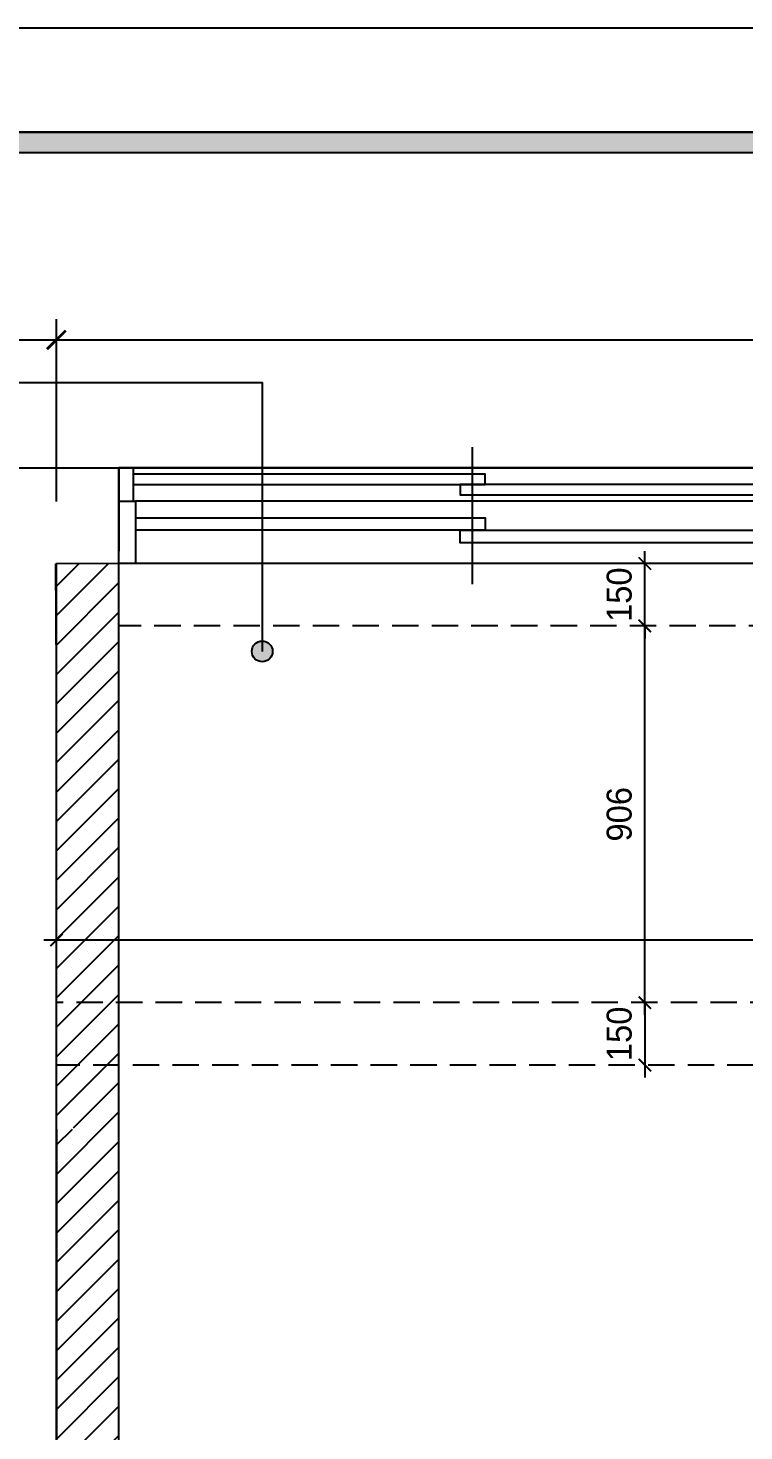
# Model space of a CAD drawing. Header units: millimetres. Extents: x -551172 to 232469, y -3435 to 261611.
# Drawn here: x 32533 to 34254, y 110029 to 113403 of the extents above; entities that cross this region are included whole.
import ezdxf
from ezdxf.enums import TextEntityAlignment as Align

# ---------------------------------------------------------------- set-up
doc = ezdxf.new("R2010")
doc.units = ezdxf.units.MM
doc.header["$LTSCALE"] = 10
doc.header["$PDMODE"] = 3
doc.linetypes.add('HIDDEN', pattern=[9.525, 6.35, -3.175])
doc.layers.get('DEFPOINTS').update_dxf_attribs({"color": 248})
for name, color, linetype in [('0-ELC TEXT', 7, 'Continuous'), ('06-FUR', 6, 'Continuous'), ('07-DIM WAL', 5, 'Continuous'), ('C-FIN', 5, 'Continuous'), ('C-HAT', 251, 'Continuous'), ('F-FIN', 5, 'Continuous'), ('F-PAT', 250, 'Continuous'), ('F-SYM', 7, 'Continuous'), ('FORM(YOURNAME)-11', 1, 'Continuous'), ('도면층2', 2, 'Continuous'), ('도면층4', 4, 'Continuous')]:
    doc.layers.add(name, color=color, linetype=linetype)
doc.styles.add('HY 울릉도 L', font='')
doc.styles.add('YOURNAME', font='HY울릉도M.TTF')
doc.styles.get('HY 울릉도 L').set_extended_font_data('HY울릉도L')
doc.dimstyles.new('30', dxfattribs={"dimscale": 30, "dimtxt": 2, "dimasz": 1, "dimexe": 1, "dimexo": 1, "dimgap": 1, "dimtad": 1, "dimdec": 0, "dimrnd": 0.05, "dimdsep": 46, "dimlunit": 6, "dimtxsty": 'HY 울릉도 L', "dimblk": 'ARCHTICK', "dimcen": 2.5, "dimdle": 1, "dimclrd": 133, "dimclre": 133, "dimclrt": 30, "dimadec": 0, "dimazin": 0, "dimtfac": 1, "dimtdec": 0, "dimtix": 1, "dimtmove": 2, "dimatfit": 3, "dimldrblk": 'ARCHTICK', "dimfxl": 1, "dimlwd": -1, "dimlwe": -1, "dimarcsym": 0})
doc.dimstyles.new('YOURNAME-50', dxfattribs={"dimscale": 50, "dimtxt": 1.8, "dimasz": 0.9, "dimexe": 1, "dimexo": 3, "dimgap": 0.7, "dimtad": 1, "dimdec": 0, "dimzin": 0, "dimdsep": 46, "dimtxsty": 'YOURNAME', "dimblk": 'ARCHTICK', "dimcen": 0, "dimclrd": 1, "dimclre": 1, "dimclrt": 7, "dimadec": 0, "dimazin": 0, "dimtfac": 1, "dimtdec": 0, "dimtix": 1, "dimtmove": 2, "dimatfit": 3, "dimldrblk": 'ARCHTICK', "dimfxl": 1, "dimtolj": 1, "dimtzin": 0, "dimarcsym": 0})

# ---------------------------------------------------------------- blocks, each defined once
blk = doc.blocks.new('FORM-PLAN')
at = {"layer": 'FORM(YOURNAME)-11'}
h = blk.add_hatch(color=256, dxfattribs=at)
h.dxf.hatch_style = 1
h.paths.add_polyline_path([(-71444, 55115), (10556, 55115), (10556, 54915), (-71444, 54915)])
h.paths.add_polyline_path([(-71444, -2085), (10556, -2085), (10556, -2285), (-71444, -2285)])
at = {"layer": 'DEFPOINTS', "color": 158}
for points in [[(-71444, -2285), (10556, -2285), (10556, 55115), (-71444, 55115)], [(-69444, 53115), (-64, 53115), (-64, 1215), (-69444, 1215)]]:
    blk.add_lwpolyline(points, close=True, dxfattribs=at)
at = {"layer": 'FORM(YOURNAME)-11', "color": 250}
blk.add_lwpolyline([(-72444, -3285), (11556, -3285), (11556, 56115), (-72444, 56115)], close=True, dxfattribs=at)
at = {"layer": 'FORM(YOURNAME)-11'}
blk.add_lwpolyline([(-71444, 55115), (10556, 55115), (10556, 54915), (-71444, 54915)], close=True, dxfattribs=at)
at = {"layer": 'FORM(YOURNAME)-11', "color": 3, "style": 'YOURNAME'}
for tag, height, p in [('1', 450, (9905, 18188)), ('2', 450, (9905, 17544)), ('3', 450, (9905, 16257)), ('4', 450, (9905, 14326)), ('5', 515, (9905, 12009)), ('6', 515, (9905, 9757)), ('7', 515, (9905, 7504)), ('8', 515, (9905, 5252)), ('9', 515, (9905, 2999)), ('10', 515, (5655, 811)), ('11', 515, (9905, 747)), ('12', 515, (5655, -1441)), ('13', 515, (9905, -1441))]:
    blk.add_attdef(tag, text='', height=height, dxfattribs=at).set_placement(p, align=Align.MIDDLE_RIGHT)
blk = doc.blocks.new('_ArchTick')
at = {"color": 0, "linetype": 'ByBlock', "const_width": 0.15}
blk.add_lwpolyline([(-0.5, -0.5), (0.5, 0.5)], dxfattribs=at)
blk = doc.blocks.new('*D1364')
at = {"layer": '07-DIM WAL', "color": 1, "lineweight": -2, "transparency": 16777216}
for p, q in [((32601.1, 112264.6), (32601.1, 112702.8)), ((37401.4, 112265.3), (37401.4, 112702.8)), ((32601.1, 112652.8), (37401.4, 112652.8))]:
    blk.add_line(p, q, dxfattribs=at)
at = {"layer": 'DEFPOINTS', "color": 0, "transparency": 16777216}
for p in [(37401.4, 112652.8), (32601.1, 112114.6), (37401.4, 112115.3)]:
    blk.add_point(p, dxfattribs=at)
at = {"layer": '07-DIM WAL', "color": 1, "lineweight": -2, "transparency": 16777216, "xscale": 45, "yscale": 45, "zscale": 45, "rotation": 180}
blk.add_blockref('_ArchTick', (32601.1, 112652.8), dxfattribs=at)
at = {"layer": '07-DIM WAL', "color": 1, "lineweight": -2, "transparency": 16777216, "xscale": 45, "yscale": 45, "zscale": 45}
blk.add_blockref('_ArchTick', (37401.4, 112652.8), dxfattribs=at)
at = {"layer": '07-DIM WAL', "color": 7, "transparency": 16777216, "insert": (35001.3, 112734.7), "char_height": 90, "attachment_point": 5, "style": 'YOURNAME'}
blk.add_mtext('\\A1;4800', dxfattribs=at)
blk = doc.blocks.new('*D1429')
at = {"layer": '06-FUR', "color": 133, "transparency": 16777216}
for p, q in [((34015.4, 111029.3), (34015.4, 111995.3)), ((34045.4, 111965.3), (34045.4, 111965.3)), ((34045.4, 111059.3), (34045.4, 111059.3))]:
    blk.add_line(p, q, dxfattribs=at)
at = {"layer": 'DEFPOINTS', "color": 0, "transparency": 16777216}
for p in [(34015.4, 111965.3), (34015.4, 111965.3), (34015.4, 111059.3)]:
    blk.add_point(p, dxfattribs=at)
at = {"layer": '06-FUR', "color": 133, "transparency": 16777216, "xscale": 30, "yscale": 30, "zscale": 30}
for p, rotation in [((34015.4, 111965.3), 90), ((34015.4, 111059.3), 270)]:
    blk.add_blockref('_ArchTick', p, dxfattribs=dict(at, rotation=rotation))
at = {"layer": '06-FUR', "color": 30, "transparency": 16777216, "insert": (33954.1, 111512.3), "char_height": 60, "attachment_point": 5, "rotation": 90, "style": 'HY 울릉도 L'}
blk.add_mtext('906', dxfattribs=at)
blk = doc.blocks.new('*D1420')
at = {"layer": '06-FUR', "color": 133, "transparency": 16777216}
for p, q in [((34015.4, 112115.3), (34015.4, 112145.3)), ((34015.4, 111965.3), (34015.4, 112115.3)), ((34045.4, 112115.3), (34045.4, 112115.3)), ((34015.4, 111965.3), (34015.4, 111935.3)), ((34045.4, 111965.3), (34045.4, 111965.3))]:
    blk.add_line(p, q, dxfattribs=at)
at = {"layer": 'DEFPOINTS', "color": 0, "transparency": 16777216}
for p in [(34015.4, 112115.3), (34015.4, 112115.3), (34015.4, 111965.3)]:
    blk.add_point(p, dxfattribs=at)
at = {"layer": '06-FUR', "color": 133, "transparency": 16777216, "xscale": 30, "yscale": 30, "zscale": 30}
for p, rotation in [((34015.4, 112115.3), 270), ((34015.4, 111965.3), 90)]:
    blk.add_blockref('_ArchTick', p, dxfattribs=dict(at, rotation=rotation))
at = {"layer": '06-FUR', "color": 30, "transparency": 16777216, "insert": (33954.1, 112040.3), "char_height": 60, "attachment_point": 5, "rotation": 90, "style": 'HY 울릉도 L'}
blk.add_mtext('150', dxfattribs=at)
blk = doc.blocks.new('*D1525')
at = {"layer": '06-FUR', "color": 133, "transparency": 16777216}
for p, q in [((32601.4, 111089.3), (32601.4, 111240)), ((37401.4, 111089.3), (37401.4, 111240)), ((32571.4, 111210), (37431.4, 111210))]:
    blk.add_line(p, q, dxfattribs=at)
at = {"layer": 'DEFPOINTS', "color": 0, "transparency": 16777216}
for p in [(37401.4, 111210), (32601.4, 111059.3), (37401.4, 111059.3)]:
    blk.add_point(p, dxfattribs=at)
at = {"layer": '06-FUR', "color": 133, "transparency": 16777216, "xscale": 30, "yscale": 30, "zscale": 30, "rotation": 180}
blk.add_blockref('_ArchTick', (32601.4, 111210), dxfattribs=at)
at = {"layer": '06-FUR', "color": 133, "transparency": 16777216, "xscale": 30, "yscale": 30, "zscale": 30}
blk.add_blockref('_ArchTick', (37401.4, 111210), dxfattribs=at)
at = {"layer": '06-FUR', "color": 30, "transparency": 16777216, "insert": (35001.4, 111275.9), "char_height": 60, "attachment_point": 5, "style": 'HY 울릉도 L'}
blk.add_mtext('4,800', dxfattribs=at)
blk = doc.blocks.new('*D1422')
at = {"layer": '06-FUR', "color": 133, "transparency": 16777216}
for p, q in [((34015.4, 111059.3), (34015.4, 111089.3)), ((34015.4, 111059.3), (34015.4, 110909.3)), ((34045.4, 111059.3), (34045.4, 111059.3)), ((34015.4, 110909.3), (34015.4, 110879.3)), ((34045.4, 110909.3), (34045.4, 110909.3))]:
    blk.add_line(p, q, dxfattribs=at)
at = {"layer": 'DEFPOINTS', "color": 0, "transparency": 16777216}
for p in [(34015.4, 111059.3), (34015.4, 110909.3), (34015.4, 110909.3)]:
    blk.add_point(p, dxfattribs=at)
at = {"layer": '06-FUR', "color": 133, "transparency": 16777216, "xscale": 30, "yscale": 30, "zscale": 30}
for p, rotation in [((34015.4, 111059.3), 270), ((34015.4, 110909.3), 90)]:
    blk.add_blockref('_ArchTick', p, dxfattribs=dict(at, rotation=rotation))
at = {"layer": '06-FUR', "color": 30, "transparency": 16777216, "insert": (33954.1, 110984.3), "char_height": 60, "attachment_point": 5, "rotation": 90, "style": 'HY 울릉도 L'}
blk.add_mtext('150', dxfattribs=at)

msp = doc.modelspace()

# ---------------------------------------------------------------- hatches: boundary and pattern name
at = {"layer": '0-ELC TEXT'}
h = msp.add_hatch(color=256, dxfattribs=at)
h.dxf.hatch_style = 1
edge = h.paths.add_edge_path()
edge.add_arc((33095.8, 111903.9), 25, 180, 540, ccw=False)
at = {"layer": 'C-HAT'}
h = msp.add_hatch(dxfattribs=at)
h.set_pattern_fill('_USER', color=256, scale=50, angle=45, pattern_type=0)
h.set_pattern_definition([(45, (-143760, 19350), (-35.355339, 35.355339), [])])
h.paths.add_polyline_path([(32751.4, 112115.3), (32641.4, 112115.3), (32601.4, 112115.3), (32601.4, 111855.3), (32601.4, 110770), (32651.4, 110755.3), (32751.4, 110755.3)])
h.paths.add_polyline_path([(32751.4, 110755.3), (32601.4, 110755.3), (32601.4, 106805.3), (32751.4, 106805.3), (32751.4, 108918.1), (32631.4, 108918.1), (32631.4, 109918.1), (32751.4, 109918.1)])

# ---------------------------------------------------------------- linework, layer by layer
at = {"layer": '0-ELC TEXT'}
msp.add_lwpolyline([(32162.8, 112550.3), (33095.8, 112550.3), (33095.8, 111903.9)], dxfattribs=at)
msp.add_circle((33095.8, 111903.9), 25, dxfattribs=at)
at = {"layer": '06-FUR'}
msp.add_line((32751.4, 112115.3), (32751.4, 112345.3), dxfattribs=at)
at = {"layer": 'C-FIN'}
for p, q in [((32601.4, 110755.3), (32601.4, 112114.6)), ((32751.4, 110655), (32751.4, 112115.3))]:
    msp.add_line(p, q, dxfattribs=at)
at = {"layer": 'F-FIN'}
for points in [[(32401.4, 106793.3), (32751.4, 106793.3), (32751.4, 110755.3)], [(32601.4, 110755.3), (32601.4, 106805.3)]]:
    msp.add_lwpolyline(points, dxfattribs=at)
at = {"layer": 'F-PAT', "color": 8, "linetype": 'HIDDEN'}
for p, q in [((37281.4, 111965.3), (32751.4, 111965.3)), ((37189.4, 111059.3), (32601.4, 111059.3)), ((37039.4, 110909.3), (32601.4, 110909.3))]:
    msp.add_line(p, q, dxfattribs=at)
at = {"layer": '도면층2'}
for p, q in [((32401.4, 112345.3), (32751.4, 112345.3)), ((32751.4, 112345.3), (32751.4, 112145.3)), ((32751.4, 112115.3), (32600.1, 112114.6)), ((32601.4, 111855.3), (32600.1, 112114.6)), ((32601.4, 106805.3), (32601.4, 110755.3))]:
    msp.add_line(p, q, dxfattribs=at)
at = {"layer": '도면층4'}
for p, q in [((33601.4, 112065.3), (33601.4, 112395.3)), ((32751.4, 112145.3), (32751.4, 112345.3)), ((32751.4, 112345.3), (37281.4, 112345.3)), ((37246.4, 112345.3), (32786.4, 112345.3)), ((37241.4, 112265.3), (32791.4, 112265.3)), ((37241.4, 112115.3), (32751.4, 112115.3))]:
    msp.add_line(p, q, dxfattribs=at)
for points in [[(32786.4, 112265.3), (32786.4, 112345.3), (32751.4, 112345.3)], [(32786.4, 112305.3), (33631.4, 112305.3), (33631.4, 112330.3), (32786.4, 112330.3)], [(32751.4, 112265.3), (32791.4, 112265.3), (32791.4, 112115.3), (32751.4, 112115.3), (32751.4, 112175.3)], [(32791.4, 112225.3), (33631.4, 112225.3), (33631.4, 112195.3), (32791.4, 112195.3)]]:
    msp.add_lwpolyline(points, dxfattribs=at)
for points in [[(36431.4, 112280.3), (36431.4, 112305.3), (33571.4, 112305.3), (33571.4, 112280.3)], [(36431.4, 112195.3), (36431.4, 112165.3), (33571.4, 112165.3), (33571.4, 112195.3)]]:
    msp.add_lwpolyline(points, close=True, dxfattribs=at)

# ---------------------------------------------------------------- block references
at = {"layer": 'F-SYM', "xscale": 0.2500000000000001, "yscale": 0.2500000000000001, "zscale": 0.2500000000000001}
msp.add_blockref('FORM-PLAN', (43339.9, 99374), dxfattribs=at)

# ---------------------------------------------------------------- dimensions: what is measured, and where the dimension line sits
at = {"layer": '06-FUR'}
for base, p1, p2, picture, middle in [((34015.4, 112115.3), (34015.4, 111965.3), (34015.4, 112115.3), '*D1420', (33954.1, 112040.3)), ((34015.4, 111965.3), (34015.4, 111059.3), (34015.4, 111965.3), '*D1429', (33954.1, 111512.3)), ((34015.4, 110909.3), (34015.4, 111059.3), (34015.4, 110909.3), '*D1422', (33954.1, 110984.3))]:
    dim = msp.add_linear_dim(base=base, p1=p1, p2=p2, angle=90, dimstyle='30', override={"dimfxl": 1.25}, dxfattribs=at)
    dim.commit()
    dim.dimension.update_dxf_attribs({"geometry": picture, "text_midpoint": middle})
dim = msp.add_linear_dim(base=(37401.4, 111210), p1=(32601.4, 111059.3), p2=(37401.4, 111059.3), dimstyle='30', override={"dimfxl": 1.25}, dxfattribs=at)
dim.commit()
dim.dimension.update_dxf_attribs({"geometry": '*D1525', "text_midpoint": (35001.4, 111275.9)})
at = {"layer": '07-DIM WAL'}
dim = msp.add_linear_dim(base=(37401.4, 112652.8), p1=(32601.1, 112114.6), p2=(37401.4, 112115.3), angle=180, dimstyle='YOURNAME-50', dxfattribs=at)
dim.commit()
dim.dimension.update_dxf_attribs({"geometry": '*D1364', "text_midpoint": (35001.3, 112734.7)})

doc.saveas('drawing.dxf')
